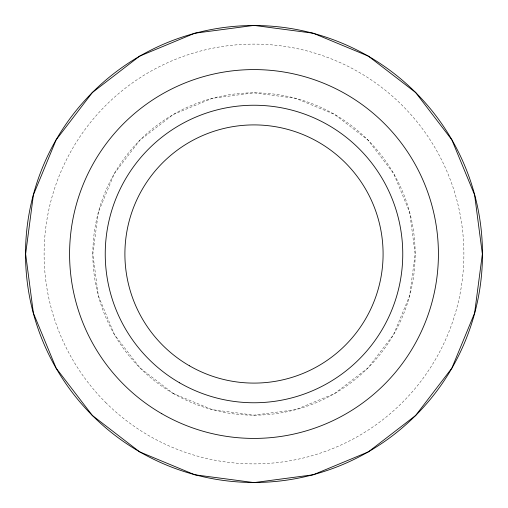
<?xml version="1.0" encoding="UTF-8"?>
<svg xmlns="http://www.w3.org/2000/svg" width="508" height="508" viewBox="0 0 508 508"><rect width="100%" height="100%" fill="white"/><g stroke="black" fill="none" stroke-linecap="round" stroke-linejoin="round"><path stroke-width="0.38" stroke-dasharray="2.54 1.91" d="M98.33 212.287L92.837 254L98.33 295.713L114.427 334.582L140.043 367.957L173.419 393.573L212.287 409.67L254 415.163L295.713 409.67L334.582 393.573L367.957 367.957L393.573 334.582L409.67 295.713L415.163 254L409.67 212.287L393.573 173.419L367.957 140.043L334.582 114.427L295.713 98.33L254 92.837L212.287 98.33L173.419 114.427L140.043 140.043L114.427 173.419L98.33 212.287M105.62 402.438A209.88 209.88 0 0 0 456.743 308.28A209.88 209.88 0 0 0 199.638 51.276A209.88 209.88 0 0 0 105.62 402.438M173.419 393.573A161.163 161.163 0 0 0 415.163 254A161.163 161.163 0 0 0 173.419 114.427A161.163 161.163 0 0 0 173.419 393.573"/><path stroke-width="0.76" d="M33.388 194.945L25.635 254L33.388 313.055L56.134 368.129L92.361 415.487L139.649 451.872L194.786 474.783L254 482.6L313.214 474.783L368.351 451.872L415.639 415.487L451.866 368.129L474.612 313.055L482.365 254L474.612 194.945L451.866 139.871L415.639 92.513L368.351 56.128L313.214 33.217L254 25.4L194.786 33.217L139.649 56.128L92.361 92.513L56.134 139.871L33.388 194.945M179.616 382.829A148.761 148.761 0 0 0 402.761 254A148.761 148.761 0 0 0 179.616 125.171A148.761 148.761 0 0 0 179.616 382.829M161.792 413.709A184.417 184.417 0 0 0 438.417 254A184.417 184.417 0 0 0 161.792 94.291A184.417 184.417 0 0 0 161.792 413.709M189.452 365.798A129.089 129.089 0 0 0 383.089 254A129.089 129.089 0 0 0 189.452 142.202A129.089 129.089 0 0 0 189.452 365.798M92.475 415.601A228.486 228.486 0 0 0 474.713 313.08A228.486 228.486 0 0 0 194.812 33.318A228.486 228.486 0 0 0 92.475 415.601"/></g></svg>
